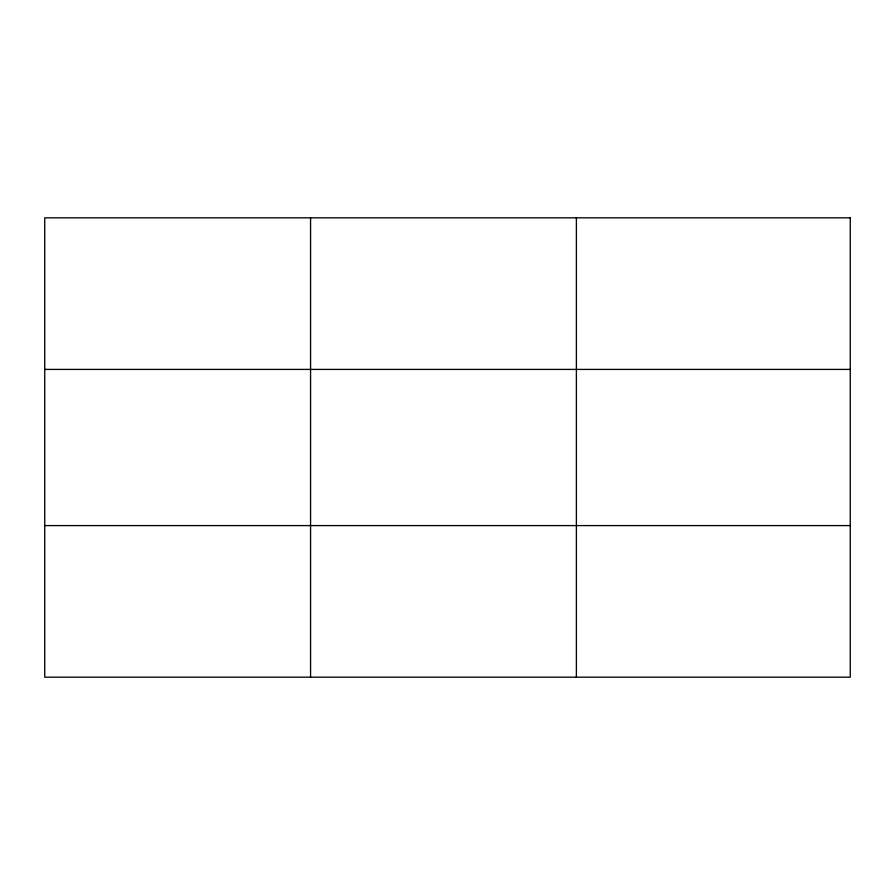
<?xml version="1.0" encoding="UTF-8"?>
<svg xmlns="http://www.w3.org/2000/svg" width="895" height="895" viewBox="0 0 895 895"><rect width="100%" height="100%" fill="white"/><g stroke="black" fill="none" stroke-linecap="round" stroke-linejoin="round"><path stroke-width="1.34" d="M310.565 677.179L310.565 217.821M576.38 677.179L576.38 217.821M44.75 369.411L850.25 369.411M44.75 525.589L850.25 525.589M850.25 217.821L850.25 677.179L44.75 677.179L44.75 217.821L850.25 217.821"/></g></svg>
